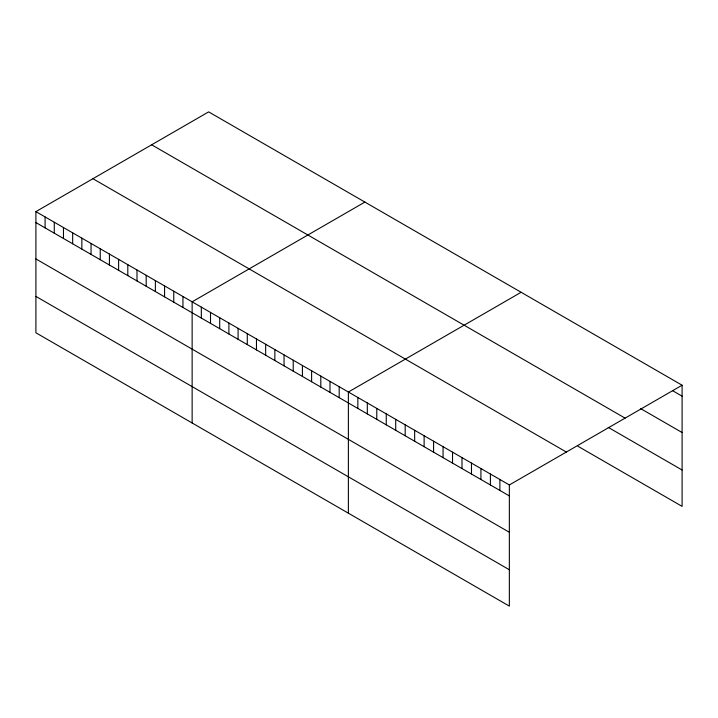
<?xml version="1.0" encoding="UTF-8"?>
<svg xmlns="http://www.w3.org/2000/svg" width="718" height="718" viewBox="0 0 718 718"><rect width="100%" height="100%" fill="white"/><g stroke="black" fill="none" stroke-linecap="round" stroke-linejoin="round"><path stroke-width="1.08" d="M35.9 211.622L509.349 484.955L509.349 606.118L35.9 332.784L35.9 211.622L208.651 111.882L682.1 385.216L682.1 506.378L577.945 446.246M364.888 202.081L192.137 301.82L192.137 422.983M521.124 292.28L348.374 392.019L348.374 513.182M509.349 484.955L682.1 385.216M672.631 390.7L682.1 396.165M640.438 408.479L682.1 432.532M151.642 144.794L625.091 418.136M608.245 427.372L682.1 470.012M92.909 178.701L566.358 452.044M35.9 222.562L509.349 495.905M35.9 258.938L509.349 532.271M35.9 296.408L509.349 569.751M499.881 479.489L499.881 490.439M490.403 474.024L490.403 484.973M480.934 468.558L480.934 479.507M471.466 463.092L471.466 474.042M461.997 457.626L461.997 468.567M452.528 452.161L452.528 463.101M443.06 446.695L443.06 457.635M433.591 441.229L433.591 452.169M424.123 435.754L424.123 446.704M414.654 430.288L414.654 441.238M405.185 424.823L405.185 435.772M395.717 419.357L395.717 430.306M386.248 413.891L386.248 424.832M376.779 408.425L376.779 419.366M367.311 402.96L367.311 413.9M357.842 397.494L357.842 408.434M339.183 386.715L339.183 397.664M329.993 381.411L329.993 392.36M320.802 376.106L320.802 387.047M311.612 370.802L311.612 381.743M302.422 365.489L302.422 376.438M293.231 360.185L293.231 371.134M284.041 354.88L284.041 365.83M274.85 349.576L274.85 360.517M265.66 344.272L265.66 355.213M256.47 338.959L256.47 349.908M247.279 333.655L247.279 344.604M238.089 328.35L238.089 339.3M228.898 323.046L228.898 333.987M219.708 317.742L219.708 328.682M210.518 312.429L210.518 323.378M201.327 307.124L201.327 318.074M182.946 296.516L182.946 307.457M173.756 291.212L173.756 302.152M164.566 285.899L164.566 296.848M155.375 280.594L155.375 291.544M146.185 275.29L146.185 286.24M136.994 269.986L136.994 280.926M127.804 264.682L127.804 275.622M118.614 259.369L118.614 270.318M109.423 254.064L109.423 265.014M100.233 248.76L100.233 259.71M91.042 243.456L91.042 254.396M81.852 238.152L81.852 249.092M72.662 232.838L72.662 243.788M63.471 227.534L63.471 238.484M54.281 222.23L54.281 233.179M45.09 216.926L45.09 227.866"/></g></svg>
